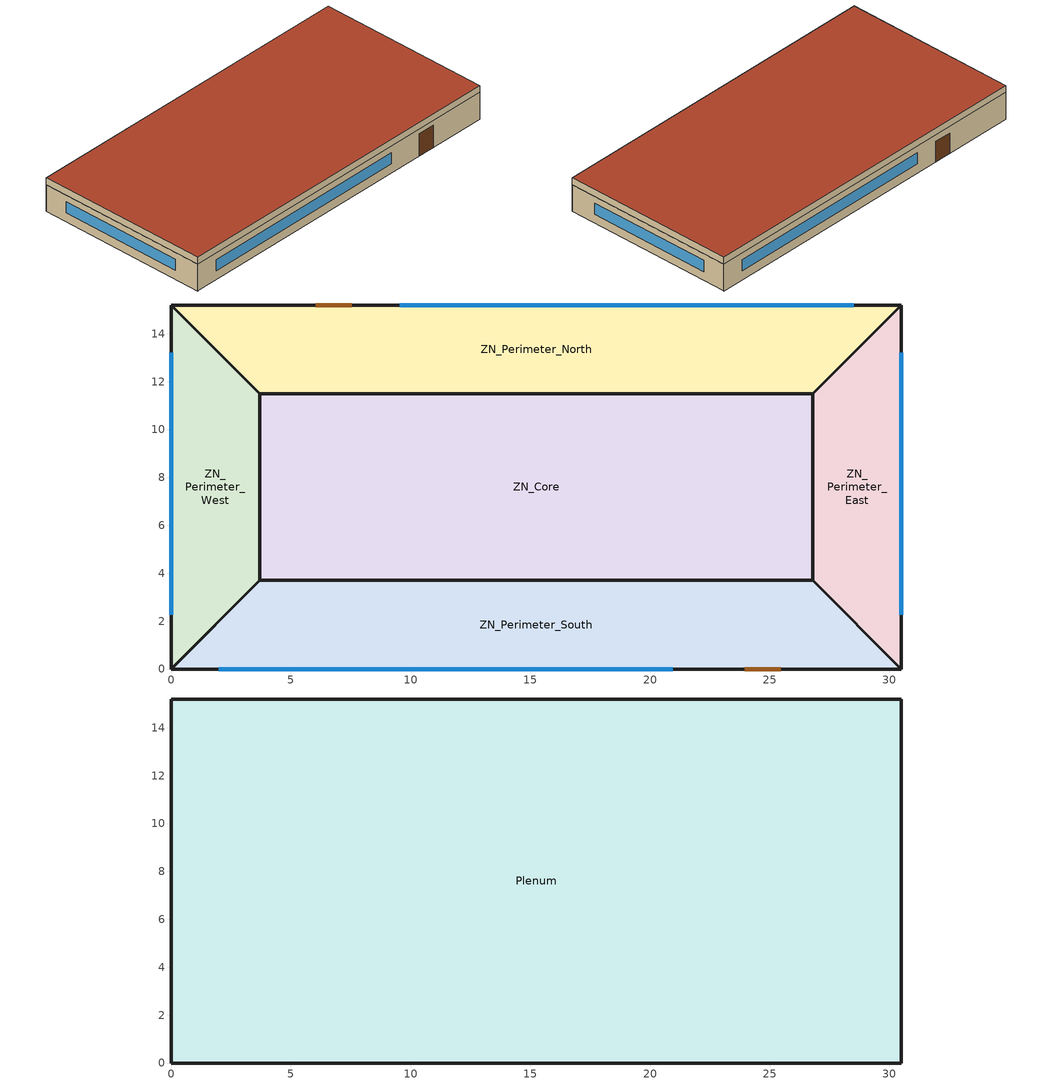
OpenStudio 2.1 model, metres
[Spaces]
ZN_Perimeter_West
 floor ground: 0,15.2 3.7,11.5 3.7,3.7 0,0 z0
 wall outside: 3.7,11.5 0,15.2 0,0 3.7,3.7 3.7,11.5 z0:2.4
 window: 0,13.2 0,2.26 z0.8:1.8
 roof outside: 0,0 3.7,3.7 3.7,11.5 0,15.2 z2.4
ZN_Perimeter_South
 floor ground: 26.8,3.7 30.5,0 0,0 3.7,3.7 z0
 wall outside: 0,0 30.5,0 26.8,3.7 3.7,3.7 0,0 z0:2.4
 window: 2,0 20.96,0 z0.8:1.8
 door: 23.96,0 25.46,0 z0:2
 roof outside: 30.5,0 26.8,3.7 3.7,3.7 0,0 z2.4
ZN_Perimeter_East
 floor ground: 30.5,15.2 30.5,0 26.8,3.7 26.8,11.5 z0
 wall outside: 26.8,11.5 26.8,3.7 30.5,0 30.5,15.2 26.8,11.5 z0:2.4
 window: 30.5,2.26 30.5,13.2 z0.8:1.8
 roof outside: 30.5,0 30.5,15.2 26.8,11.5 26.8,3.7 z2.4
ZN_Core
 floor ground: 26.8,11.5 26.8,3.7 3.7,3.7 3.7,11.5 z0
 wall outside: 3.7,11.5 3.7,3.7 26.8,3.7 26.8,11.5 3.7,11.5 z0:2.4
 roof outside: 26.8,3.7 26.8,11.5 3.7,11.5 3.7,3.7 z2.4
ZN_Perimeter_North
 floor ground: 30.5,15.2 26.8,11.5 3.7,11.5 0,15.2 z0
 wall outside: 30.5,15.2 0,15.2 3.7,11.5 26.8,11.5 30.5,15.2 z0:2.4
 window: 28.5,15.2 9.54,15.2 z0.8:1.8
 door: 7.54,15.2 6.04,15.2 z0:1.8
 roof outside: 26.8,11.5 30.5,15.2 0,15.2 3.7,11.5 z2.4
Plenum
 wall outside: 0,15.2 0,0 30.5,0 30.5,15.2 0,15.2 z2.4:3
 roof outside: 30.5,0 26.8,3.7 3.7,3.7 0,0 z2.4; 0,0 3.7,3.7 3.7,11.5 0,15.2 z2.4; 26.8,3.7 26.8,11.5 3.7,11.5 3.7,3.7 z2.4; 30.5,0 30.5,15.2 26.8,11.5 26.8,3.7 z2.4; 26.8,11.5 30.5,15.2 0,15.2 3.7,11.5 z2.4; 30.5,0 30.5,15.2 0,15.2 0,0 z3
[Site]
CHICAGO_IL_USA TMY2-94846: Latitude {deg}=41.78; Longitude {deg}=-87.75; Time Zone {hr}=-6; Elevation {m}=190; Terrain=City
[SizingPeriod:DesignDay] Barometric Pressure {Pa}=99063; Rain Indicator=0; Snow Indicator=0; Day of Month=21; Daylight Saving Time Indicator=0; Humidity Indicating Type=Wetbulb; Solar Model Indicator=ASHRAEClearSky
Name | Maximum Dry-Bulb Temperature {C} | Daily Dry-Bulb Temperature Range {deltaC} | Humidity Indicating Conditions at Maximum Dry-Bulb | Wind Speed {m/s} | Wind Direction {deg} | Sky Clearness | Month | Day Type
CHICAGO_IL_USA Cooling 1% Conditions DB=>MWB | 31.3 | 10.9 | 22.8 | 5.4 | 230 | 1 | 7 | SummerDesignDay
CHICAGO_IL_USA Heating 99% Conditions | -18.1 | 0 | -18.1 | 4.6 | 270 | 0 | 1 | WinterDesignDay
[Building]
Exercise 2: North Axis {deg}=-0
[BuildingStory]
Building Story 1: Nominal Z Coordinate {m}=0; Nominal Floor to Floor Height {m}=2.4
[Space]
Name | Building Story | Thermal Zone
ZN_Perimeter_West | Building Story 1 | ZN_Perimeter_West
ZN_Perimeter_South | Building Story 1 | ZN_Perimeter_South
ZN_Perimeter_East | Building Story 1 | ZN_Perimeter_East
ZN_Core | Building Story 1 | ZN_Core
ZN_Perimeter_North | Building Story 1 | ZN_Perimeter_North
Plenum |  | Plenum
[ThermalZone] Use Ideal Air Loads=No
ZN_Perimeter_East; ZN_Perimeter_North; ZN_Perimeter_West; ZN_Perimeter_South; Plenum; ZN_Core
[Sizing:Zone] Zone Cooling Design Supply Air Temperature Input Method=SupplyAirTemperature; Zone Cooling Design Supply Air Temperature {C}=14; Zone Cooling Design Supply Air Temperature Difference {deltaC}=11.11; Zone Heating Design Supply Air Temperature Input Method=SupplyAirTemperature; Zone Heating Design Supply Air Temperature {C}=40; Zone Heating Design Supply Air Temperature Difference {deltaC}=11.11; Zone Cooling Design Supply Air Humidity Ratio {kg-H2O/kg-air}=0.0085; Zone Heating Design Supply Air Humidity Ratio {kg-H2O/kg-air}=0.008; Cooling Design Air Flow Method=DesignDay; Heating Design Air Flow Method=DesignDay; Account for Dedicated Outdoor Air System=No; Dedicated Outdoor Air System Control Strategy=NeutralSupplyAir; Dedicated Outdoor Air Low Setpoint Temperature for Design {C}=autosize; Dedicated Outdoor Air High Setpoint Temperature for Design {C}=autosize
ZN_Perimeter_East; ZN_Perimeter_North; ZN_Perimeter_West; ZN_Perimeter_South; Plenum; ZN_Core
